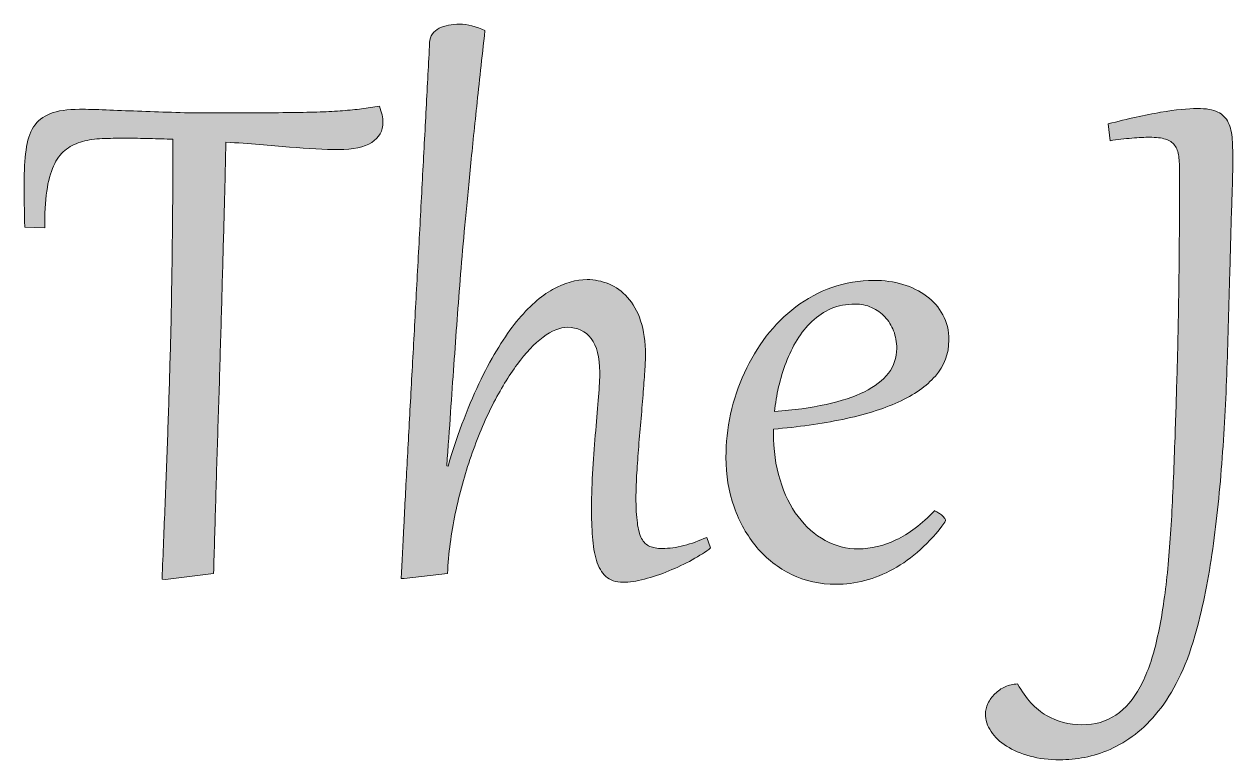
# Model space of a CAD drawing. Header units: millimetres. Extents: x 83.9 to 126, y -152.5 to -144.8.
# Drawn here: x 83.91 to 96.27, y -152.3 to -144.78 of the extents above; entities that cross this region are included whole.
import ezdxf

# ---------------------------------------------------------------- set-up
doc = ezdxf.new("R2010")
doc.units = ezdxf.units.MM
doc.header["$MEASUREMENT"] = 0
doc.layers.add('Layer 1', color=7, linetype='Continuous', lineweight=0)

msp = doc.modelspace()

# ---------------------------------------------------------------- hatches: boundary and pattern name
at = {"layer": 'Layer 1', "transparency": 33554687}
h = msp.add_hatch(color=250, dxfattribs=at)
h.dxf.hatch_style = 2
edge = h.paths.add_edge_path()
edge.add_spline(control_points=[(88.24, -149.294), (88.346, -148.945), (88.458, -148.649), (88.578, -148.407), (88.697, -148.164), (88.818, -147.968), (88.941, -147.817), (89.065, -147.666), (89.188, -147.557), (89.31, -147.489), (89.433, -147.422), (89.55, -147.388), (89.662, -147.388), (89.739, -147.388), (89.813, -147.403), (89.885, -147.432), (89.957, -147.462), (90.02, -147.508), (90.076, -147.57), (90.132, -147.632), (90.177, -147.712), (90.21, -147.809), (90.243, -147.907), (90.259, -148.024), (90.259, -148.161), (90.259, -148.202), (90.257, -148.258), (90.252, -148.329), (90.247, -148.4), (90.241, -148.48), (90.234, -148.567), (90.228, -148.655), (90.22, -148.747), (90.211, -148.843), (90.202, -148.939), (90.194, -149.035), (90.187, -149.128), (90.18, -149.222), (90.174, -149.311), (90.169, -149.395), (90.164, -149.479), (90.162, -149.551), (90.162, -149.612), (90.162, -149.719), (90.167, -149.807), (90.176, -149.874), (90.184, -149.942), (90.199, -149.995), (90.22, -150.035), (90.241, -150.074), (90.268, -150.101), (90.303, -150.115), (90.337, -150.13), (90.379, -150.137), (90.429, -150.137), (90.5, -150.137), (90.575, -150.127), (90.652, -150.107), (90.729, -150.087), (90.807, -150.059), (90.886, -150.023), (90.886, -150.023), (90.925, -150.131), (90.925, -150.131), (90.875, -150.171), (90.813, -150.211), (90.737, -150.253), (90.661, -150.294), (90.581, -150.332), (90.498, -150.366), (90.415, -150.401), (90.332, -150.429), (90.249, -150.45), (90.166, -150.472), (90.093, -150.482), (90.03, -150.482), (89.955, -150.482), (89.897, -150.462), (89.854, -150.422), (89.811, -150.382), (89.779, -150.328), (89.758, -150.259), (89.737, -150.19), (89.723, -150.109), (89.717, -150.017), (89.71, -149.925), (89.707, -149.826), (89.707, -149.719), (89.707, -149.591), (89.712, -149.459), (89.721, -149.323), (89.73, -149.186), (89.739, -149.055), (89.75, -148.93), (89.76, -148.804), (89.77, -148.69), (89.779, -148.586), (89.788, -148.482), (89.792, -148.398), (89.792, -148.335), (89.792, -148.182), (89.762, -148.067), (89.703, -147.99), (89.644, -147.914), (89.564, -147.876), (89.463, -147.876), (89.385, -147.876), (89.301, -147.909), (89.212, -147.977), (89.123, -148.044), (89.035, -148.137), (88.948, -148.255), (88.86, -148.373), (88.776, -148.512), (88.694, -148.672), (88.613, -148.833), (88.54, -149.007), (88.475, -149.193), (88.411, -149.38), (88.357, -149.575), (88.314, -149.779), (88.271, -149.983), (88.245, -150.187), (88.234, -150.391), (88.234, -150.391), (87.793, -150.445), (87.793, -150.445), (87.793, -150.445), (87.76, -150.443), (87.76, -150.443), (87.768, -150.28), (87.778, -150.101), (87.788, -149.904), (87.798, -149.708), (87.809, -149.5), (87.821, -149.279), (87.833, -149.059), (87.845, -148.829), (87.858, -148.59), (87.871, -148.351), (87.885, -148.107), (87.898, -147.859), (87.911, -147.611), (87.924, -147.361), (87.938, -147.109), (87.952, -146.857), (87.965, -146.607), (87.978, -146.362), (87.991, -146.116), (88.004, -145.875), (88.016, -145.639), (88.029, -145.403), (88.041, -145.178), (88.052, -144.963), (88.053, -144.93), (88.063, -144.901), (88.081, -144.877), (88.098, -144.853), (88.122, -144.834), (88.15, -144.819), (88.178, -144.805), (88.21, -144.794), (88.246, -144.787), (88.282, -144.781), (88.319, -144.777), (88.358, -144.777), (88.44, -144.777), (88.527, -144.799), (88.618, -144.843), (88.586, -145.124), (88.558, -145.382), (88.533, -145.617), (88.508, -145.852), (88.486, -146.07), (88.466, -146.271), (88.446, -146.471), (88.428, -146.658), (88.412, -146.832), (88.396, -147.005), (88.382, -147.172), (88.369, -147.331), (88.356, -147.49), (88.344, -147.646), (88.333, -147.797), (88.322, -147.949), (88.311, -148.103), (88.3, -148.259), (88.289, -148.415), (88.277, -148.578), (88.266, -148.747), (88.254, -148.916), (88.241, -149.097), (88.227, -149.292), (88.227, -149.292), (88.24, -149.294), (88.24, -149.294)], knot_values=[0, 0, 0, 0, 1, 1, 1, 2, 2, 2, 3, 3, 3, 4, 4, 4, 5, 5, 5, 6, 6, 6, 7, 7, 7, 8, 8, 8, 9, 9, 9, 10, 10, 10, 11, 11, 11, 12, 12, 12, 13, 13, 13, 14, 14, 14, 15, 15, 15, 16, 16, 16, 17, 17, 17, 18, 18, 18, 19, 19, 19, 20, 20, 20, 21, 21, 21, 22, 22, 22, 23, 23, 23, 24, 24, 24, 25, 25, 25, 26, 26, 26, 27, 27, 27, 28, 28, 28, 29, 29, 29, 30, 30, 30, 31, 31, 31, 32, 32, 32, 33, 33, 33, 34, 34, 34, 35, 35, 35, 36, 36, 36, 37, 37, 37, 38, 38, 38, 39, 39, 39, 40, 40, 40, 41, 41, 41, 42, 42, 42, 43, 43, 43, 44, 44, 44, 45, 45, 45, 46, 46, 46, 47, 47, 47, 48, 48, 48, 49, 49, 49, 50, 50, 50, 51, 51, 51, 52, 52, 52, 53, 53, 53, 54, 54, 54, 55, 55, 55, 56, 56, 56, 57, 57, 57, 58, 58, 58, 59, 59, 59, 60, 60, 60, 61, 61, 61, 62, 62, 62, 63, 63, 63, 64, 64, 64, 65, 65, 65, 65], degree=3, periodic=0)
h = msp.add_hatch(color=250, dxfattribs=at)
h.dxf.hatch_style = 2
edge = h.paths.add_edge_path()
edge.add_spline(control_points=[(84.116, -146.859), (84.116, -146.859), (83.911, -146.852), (83.911, -146.852), (83.907, -146.686), (83.905, -146.538), (83.905, -146.408), (83.905, -146.274), (83.911, -146.16), (83.924, -146.064), (83.936, -145.968), (83.962, -145.889), (84.001, -145.827), (84.04, -145.765), (84.098, -145.72), (84.173, -145.691), (84.248, -145.662), (84.347, -145.647), (84.471, -145.647), (84.55, -145.647), (84.64, -145.649), (84.742, -145.654), (84.844, -145.658), (84.952, -145.662), (85.065, -145.666), (85.178, -145.67), (85.294, -145.674), (85.413, -145.678), (85.532, -145.682), (85.648, -145.685), (85.759, -145.685), (85.947, -145.685), (86.112, -145.684), (86.255, -145.684), (86.399, -145.683), (86.526, -145.682), (86.638, -145.68), (86.749, -145.679), (86.847, -145.677), (86.931, -145.674), (87.015, -145.671), (87.092, -145.667), (87.162, -145.662), (87.231, -145.656), (87.296, -145.65), (87.356, -145.642), (87.416, -145.635), (87.477, -145.625), (87.539, -145.614), (87.562, -145.68), (87.574, -145.735), (87.574, -145.778), (87.574, -145.869), (87.536, -145.938), (87.459, -145.986), (87.383, -146.035), (87.27, -146.059), (87.119, -146.059), (86.977, -146.059), (86.81, -146.05), (86.618, -146.033), (86.426, -146.016), (86.209, -145.999), (85.968, -145.982), (85.964, -146.186), (85.959, -146.404), (85.953, -146.635), (85.946, -146.867), (85.94, -147.106), (85.933, -147.354), (85.926, -147.601), (85.919, -147.854), (85.911, -148.112), (85.904, -148.371), (85.896, -148.629), (85.887, -148.887), (85.879, -149.146), (85.871, -149.402), (85.864, -149.655), (85.856, -149.909), (85.849, -150.154), (85.842, -150.391), (85.842, -150.391), (85.352, -150.453), (85.352, -150.453), (85.352, -150.453), (85.315, -150.449), (85.315, -150.449), (85.326, -150.186), (85.336, -149.933), (85.346, -149.692), (85.355, -149.45), (85.364, -149.212), (85.373, -148.979), (85.381, -148.747), (85.389, -148.514), (85.395, -148.282), (85.402, -148.05), (85.408, -147.811), (85.412, -147.566), (85.416, -147.32), (85.42, -147.065), (85.422, -146.8), (85.425, -146.534), (85.426, -146.252), (85.426, -145.953), (85.348, -145.951), (85.268, -145.948), (85.187, -145.946), (85.105, -145.944), (85.023, -145.943), (84.939, -145.943), (84.855, -145.943), (84.776, -145.944), (84.703, -145.947), (84.63, -145.95), (84.563, -145.959), (84.502, -145.976), (84.442, -145.993), (84.387, -146.018), (84.339, -146.054), (84.291, -146.089), (84.25, -146.138), (84.217, -146.202), (84.184, -146.266), (84.159, -146.348), (84.142, -146.447), (84.125, -146.547), (84.116, -146.668), (84.116, -146.811), (84.116, -146.811), (84.116, -146.859), (84.116, -146.859)], knot_values=[0, 0, 0, 0, 1, 1, 1, 2, 2, 2, 3, 3, 3, 4, 4, 4, 5, 5, 5, 6, 6, 6, 7, 7, 7, 8, 8, 8, 9, 9, 9, 10, 10, 10, 11, 11, 11, 12, 12, 12, 13, 13, 13, 14, 14, 14, 15, 15, 15, 16, 16, 16, 17, 17, 17, 18, 18, 18, 19, 19, 19, 20, 20, 20, 21, 21, 21, 22, 22, 22, 23, 23, 23, 24, 24, 24, 25, 25, 25, 26, 26, 26, 27, 27, 27, 28, 28, 28, 29, 29, 29, 30, 30, 30, 31, 31, 31, 32, 32, 32, 33, 33, 33, 34, 34, 34, 35, 35, 35, 36, 36, 36, 37, 37, 37, 38, 38, 38, 39, 39, 39, 40, 40, 40, 41, 41, 41, 42, 42, 42, 43, 43, 43, 44, 44, 44, 44], degree=3, periodic=0)
h = msp.add_hatch(color=250, dxfattribs=at)
h.dxf.hatch_style = 2
edge = h.paths.add_edge_path()
edge.add_spline(control_points=[(96.266, -146.193), (96.266, -146.23), (96.265, -146.288), (96.263, -146.366), (96.261, -146.444), (96.258, -146.534), (96.255, -146.636), (96.251, -146.739), (96.248, -146.85), (96.244, -146.968), (96.241, -147.087), (96.238, -147.206), (96.235, -147.326), (96.227, -147.644), (96.217, -147.968), (96.206, -148.297), (96.195, -148.627), (96.178, -148.951), (96.153, -149.27), (96.129, -149.589), (96.096, -149.898), (96.052, -150.197), (96.009, -150.496), (95.951, -150.774), (95.877, -151.03), (95.831, -151.195), (95.776, -151.342), (95.712, -151.469), (95.649, -151.597), (95.579, -151.707), (95.504, -151.801), (95.429, -151.895), (95.35, -151.973), (95.267, -152.037), (95.183, -152.1), (95.098, -152.151), (95.011, -152.19), (94.925, -152.228), (94.838, -152.256), (94.751, -152.272), (94.664, -152.289), (94.579, -152.297), (94.497, -152.297), (94.386, -152.297), (94.285, -152.284), (94.192, -152.259), (94.099, -152.233), (94.019, -152.199), (93.951, -152.157), (93.883, -152.114), (93.831, -152.064), (93.793, -152.007), (93.755, -151.949), (93.736, -151.89), (93.736, -151.828), (93.736, -151.793), (93.745, -151.758), (93.762, -151.721), (93.779, -151.685), (93.803, -151.652), (93.833, -151.622), (93.863, -151.593), (93.898, -151.568), (93.938, -151.55), (93.977, -151.531), (94.019, -151.522), (94.065, -151.522), (94.149, -151.672), (94.247, -151.779), (94.359, -151.843), (94.472, -151.907), (94.592, -151.939), (94.722, -151.939), (94.857, -151.939), (94.973, -151.906), (95.071, -151.839), (95.169, -151.772), (95.252, -151.677), (95.318, -151.552), (95.385, -151.427), (95.44, -151.277), (95.482, -151.101), (95.524, -150.926), (95.557, -150.729), (95.583, -150.51), (95.608, -150.292), (95.628, -150.055), (95.641, -149.801), (95.654, -149.547), (95.665, -149.279), (95.675, -148.998), (95.683, -148.762), (95.69, -148.533), (95.697, -148.309), (95.703, -148.085), (95.708, -147.862), (95.711, -147.641), (95.715, -147.42), (95.717, -147.198), (95.719, -146.976), (95.721, -146.755), (95.722, -146.527), (95.722, -146.294), (95.722, -146.23), (95.719, -146.174), (95.713, -146.128), (95.707, -146.082), (95.693, -146.044), (95.671, -146.015), (95.649, -145.986), (95.617, -145.965), (95.577, -145.952), (95.536, -145.939), (95.482, -145.933), (95.414, -145.933), (95.391, -145.933), (95.364, -145.933), (95.333, -145.935), (95.302, -145.936), (95.268, -145.938), (95.233, -145.942), (95.197, -145.945), (95.16, -145.949), (95.122, -145.953), (95.084, -145.957), (95.047, -145.962), (95.011, -145.968), (95.011, -145.968), (94.991, -145.796), (94.991, -145.796), (95.193, -145.744), (95.372, -145.705), (95.527, -145.678), (95.682, -145.652), (95.807, -145.639), (95.902, -145.639), (95.993, -145.639), (96.063, -145.651), (96.112, -145.675), (96.161, -145.699), (96.197, -145.735), (96.22, -145.783), (96.242, -145.83), (96.256, -145.889), (96.26, -145.957), (96.264, -146.026), (96.266, -146.105), (96.266, -146.193)], knot_values=[0, 0, 0, 0, 1, 1, 1, 2, 2, 2, 3, 3, 3, 4, 4, 4, 5, 5, 5, 6, 6, 6, 7, 7, 7, 8, 8, 8, 9, 9, 9, 10, 10, 10, 11, 11, 11, 12, 12, 12, 13, 13, 13, 14, 14, 14, 15, 15, 15, 16, 16, 16, 17, 17, 17, 18, 18, 18, 19, 19, 19, 20, 20, 20, 21, 21, 21, 22, 22, 22, 23, 23, 23, 24, 24, 24, 25, 25, 25, 26, 26, 26, 27, 27, 27, 28, 28, 28, 29, 29, 29, 30, 30, 30, 31, 31, 31, 32, 32, 32, 33, 33, 33, 34, 34, 34, 35, 35, 35, 36, 36, 36, 37, 37, 37, 38, 38, 38, 39, 39, 39, 40, 40, 40, 41, 41, 41, 42, 42, 42, 43, 43, 43, 44, 44, 44, 45, 45, 45, 46, 46, 46, 47, 47, 47, 48, 48, 48, 49, 49, 49, 49], degree=3, periodic=0)
h = msp.add_hatch(color=250, dxfattribs=at)
h.dxf.hatch_style = 2
edge = h.paths.add_edge_path()
edge.add_spline(control_points=[(92.829, -148.091), (92.829, -148.027), (92.818, -147.968), (92.797, -147.913), (92.775, -147.858), (92.746, -147.81), (92.708, -147.769), (92.67, -147.729), (92.625, -147.696), (92.572, -147.673), (92.52, -147.65), (92.463, -147.638), (92.403, -147.638), (92.313, -147.638), (92.232, -147.654), (92.159, -147.685), (92.086, -147.717), (92.02, -147.76), (91.962, -147.815), (91.905, -147.869), (91.854, -147.932), (91.81, -148.005), (91.765, -148.077), (91.728, -148.154), (91.697, -148.235), (91.666, -148.317), (91.641, -148.4), (91.621, -148.485), (91.602, -148.571), (91.588, -148.654), (91.58, -148.736), (91.776, -148.722), (91.951, -148.698), (92.106, -148.664), (92.261, -148.63), (92.392, -148.587), (92.499, -148.534), (92.606, -148.481), (92.687, -148.418), (92.744, -148.344), (92.8, -148.27), (92.829, -148.186), (92.829, -148.091)], knot_values=[0, 0, 0, 0, 1, 1, 1, 2, 2, 2, 3, 3, 3, 4, 4, 4, 5, 5, 5, 6, 6, 6, 7, 7, 7, 8, 8, 8, 9, 9, 9, 10, 10, 10, 11, 11, 11, 12, 12, 12, 13, 13, 13, 14, 14, 14, 14], degree=3, periodic=0)
edge = h.paths.add_edge_path()
edge.add_spline(control_points=[(93.217, -149.75), (93.225, -149.755), (93.236, -149.76), (93.249, -149.768), (93.262, -149.776), (93.274, -149.784), (93.285, -149.793), (93.296, -149.802), (93.306, -149.811), (93.314, -149.822), (93.323, -149.832), (93.327, -149.842), (93.327, -149.852), (93.327, -149.857), (93.325, -149.863), (93.321, -149.868), (93.243, -149.976), (93.16, -150.069), (93.071, -150.148), (92.983, -150.228), (92.89, -150.294), (92.794, -150.347), (92.699, -150.4), (92.601, -150.439), (92.502, -150.465), (92.403, -150.49), (92.305, -150.503), (92.208, -150.503), (92.043, -150.503), (91.892, -150.469), (91.754, -150.402), (91.616, -150.334), (91.497, -150.242), (91.398, -150.125), (91.299, -150.007), (91.221, -149.87), (91.166, -149.712), (91.11, -149.554), (91.082, -149.385), (91.082, -149.205), (91.082, -149.057), (91.098, -148.91), (91.13, -148.762), (91.163, -148.615), (91.21, -148.474), (91.271, -148.341), (91.332, -148.207), (91.407, -148.083), (91.495, -147.968), (91.584, -147.853), (91.684, -147.753), (91.796, -147.668), (91.908, -147.583), (92.032, -147.517), (92.166, -147.468), (92.3, -147.42), (92.445, -147.396), (92.599, -147.396), (92.701, -147.396), (92.798, -147.41), (92.891, -147.437), (92.983, -147.465), (93.064, -147.505), (93.133, -147.556), (93.203, -147.608), (93.259, -147.672), (93.3, -147.747), (93.341, -147.823), (93.362, -147.909), (93.362, -148.006), (93.362, -148.146), (93.316, -148.269), (93.224, -148.374), (93.133, -148.479), (93.006, -148.567), (92.845, -148.64), (92.684, -148.713), (92.494, -148.772), (92.276, -148.817), (92.057, -148.862), (91.821, -148.895), (91.568, -148.917), (91.568, -148.917), (91.568, -148.953), (91.568, -148.953), (91.568, -149.129), (91.59, -149.29), (91.635, -149.436), (91.68, -149.582), (91.741, -149.707), (91.82, -149.811), (91.898, -149.915), (91.991, -149.996), (92.097, -150.054), (92.203, -150.112), (92.317, -150.141), (92.44, -150.141), (92.564, -150.141), (92.691, -150.11), (92.821, -150.049), (92.952, -149.988), (93.084, -149.888), (93.217, -149.75)], knot_values=[0, 0, 0, 0, 1, 1, 1, 2, 2, 2, 3, 3, 3, 4, 4, 4, 5, 5, 5, 6, 6, 6, 7, 7, 7, 8, 8, 8, 9, 9, 9, 10, 10, 10, 11, 11, 11, 12, 12, 12, 13, 13, 13, 14, 14, 14, 15, 15, 15, 16, 16, 16, 17, 17, 17, 18, 18, 18, 19, 19, 19, 20, 20, 20, 21, 21, 21, 22, 22, 22, 23, 23, 23, 24, 24, 24, 25, 25, 25, 26, 26, 26, 27, 27, 27, 28, 28, 28, 29, 29, 29, 30, 30, 30, 31, 31, 31, 32, 32, 32, 33, 33, 33, 34, 34, 34, 34], degree=3, periodic=0)

# ---------------------------------------------------------------- linework, layer by layer
at = {"layer": 'Layer 1'}
for points, knots in [([(88.24, -149.294), (88.346, -148.945), (88.458, -148.649), (88.578, -148.407), (88.697, -148.164), (88.818, -147.968), (88.941, -147.817), (89.065, -147.666), (89.188, -147.557), (89.31, -147.489), (89.433, -147.422), (89.55, -147.388), (89.662, -147.388), (89.739, -147.388), (89.813, -147.403), (89.885, -147.432), (89.957, -147.462), (90.02, -147.508), (90.076, -147.57), (90.132, -147.632), (90.177, -147.712), (90.21, -147.809), (90.243, -147.907), (90.259, -148.024), (90.259, -148.161), (90.259, -148.202), (90.257, -148.258), (90.252, -148.329), (90.247, -148.4), (90.241, -148.48), (90.234, -148.567), (90.228, -148.655), (90.22, -148.747), (90.211, -148.843), (90.202, -148.939), (90.194, -149.035), (90.187, -149.128), (90.18, -149.222), (90.174, -149.311), (90.169, -149.395), (90.164, -149.479), (90.162, -149.551), (90.162, -149.612), (90.162, -149.719), (90.167, -149.807), (90.176, -149.874), (90.184, -149.942), (90.199, -149.995), (90.22, -150.035), (90.241, -150.074), (90.268, -150.101), (90.303, -150.115), (90.337, -150.13), (90.379, -150.137), (90.429, -150.137), (90.5, -150.137), (90.575, -150.127), (90.652, -150.107), (90.729, -150.087), (90.807, -150.059), (90.886, -150.023), (90.886, -150.023), (90.925, -150.131), (90.925, -150.131), (90.875, -150.171), (90.813, -150.211), (90.737, -150.253), (90.661, -150.294), (90.581, -150.332), (90.498, -150.366), (90.415, -150.401), (90.332, -150.429), (90.249, -150.45), (90.166, -150.472), (90.093, -150.482), (90.03, -150.482), (89.955, -150.482), (89.897, -150.462), (89.854, -150.422), (89.811, -150.382), (89.779, -150.328), (89.758, -150.259), (89.737, -150.19), (89.723, -150.109), (89.717, -150.017), (89.71, -149.925), (89.707, -149.826), (89.707, -149.719), (89.707, -149.591), (89.712, -149.459), (89.721, -149.323), (89.73, -149.186), (89.739, -149.055), (89.75, -148.93), (89.76, -148.804), (89.77, -148.69), (89.779, -148.586), (89.788, -148.482), (89.792, -148.398), (89.792, -148.335), (89.792, -148.182), (89.762, -148.067), (89.703, -147.99), (89.644, -147.914), (89.564, -147.876), (89.463, -147.876), (89.385, -147.876), (89.301, -147.909), (89.212, -147.977), (89.123, -148.044), (89.035, -148.137), (88.948, -148.255), (88.86, -148.373), (88.776, -148.512), (88.694, -148.672), (88.613, -148.833), (88.54, -149.007), (88.475, -149.193), (88.411, -149.38), (88.357, -149.575), (88.314, -149.779), (88.271, -149.983), (88.245, -150.187), (88.234, -150.391), (88.234, -150.391), (87.793, -150.445), (87.793, -150.445), (87.793, -150.445), (87.76, -150.443), (87.76, -150.443), (87.768, -150.28), (87.778, -150.101), (87.788, -149.904), (87.798, -149.708), (87.809, -149.5), (87.821, -149.279), (87.833, -149.059), (87.845, -148.829), (87.858, -148.59), (87.871, -148.351), (87.885, -148.107), (87.898, -147.859), (87.911, -147.611), (87.924, -147.361), (87.938, -147.109), (87.952, -146.857), (87.965, -146.607), (87.978, -146.362), (87.991, -146.116), (88.004, -145.875), (88.016, -145.639), (88.029, -145.403), (88.041, -145.178), (88.052, -144.963), (88.053, -144.93), (88.063, -144.901), (88.081, -144.877), (88.098, -144.853), (88.122, -144.834), (88.15, -144.819), (88.178, -144.805), (88.21, -144.794), (88.246, -144.787), (88.282, -144.781), (88.319, -144.777), (88.358, -144.777), (88.44, -144.777), (88.527, -144.799), (88.618, -144.843), (88.586, -145.124), (88.558, -145.382), (88.533, -145.617), (88.508, -145.852), (88.486, -146.07), (88.466, -146.271), (88.446, -146.471), (88.428, -146.658), (88.412, -146.832), (88.396, -147.005), (88.382, -147.172), (88.369, -147.331), (88.356, -147.49), (88.344, -147.646), (88.333, -147.797), (88.322, -147.949), (88.311, -148.103), (88.3, -148.259), (88.289, -148.415), (88.277, -148.578), (88.266, -148.747), (88.254, -148.916), (88.241, -149.097), (88.227, -149.292), (88.227, -149.292), (88.24, -149.294), (88.24, -149.294)], [0, 0, 0, 0, 1, 1, 1, 2, 2, 2, 3, 3, 3, 4, 4, 4, 5, 5, 5, 6, 6, 6, 7, 7, 7, 8, 8, 8, 9, 9, 9, 10, 10, 10, 11, 11, 11, 12, 12, 12, 13, 13, 13, 14, 14, 14, 15, 15, 15, 16, 16, 16, 17, 17, 17, 18, 18, 18, 19, 19, 19, 20, 20, 20, 21, 21, 21, 22, 22, 22, 23, 23, 23, 24, 24, 24, 25, 25, 25, 26, 26, 26, 27, 27, 27, 28, 28, 28, 29, 29, 29, 30, 30, 30, 31, 31, 31, 32, 32, 32, 33, 33, 33, 34, 34, 34, 35, 35, 35, 36, 36, 36, 37, 37, 37, 38, 38, 38, 39, 39, 39, 40, 40, 40, 41, 41, 41, 42, 42, 42, 43, 43, 43, 44, 44, 44, 45, 45, 45, 46, 46, 46, 47, 47, 47, 48, 48, 48, 49, 49, 49, 50, 50, 50, 51, 51, 51, 52, 52, 52, 53, 53, 53, 54, 54, 54, 55, 55, 55, 56, 56, 56, 57, 57, 57, 58, 58, 58, 59, 59, 59, 60, 60, 60, 61, 61, 61, 62, 62, 62, 63, 63, 63, 64, 64, 64, 65, 65, 65, 65]), ([(84.116, -146.859), (84.116, -146.859), (83.911, -146.852), (83.911, -146.852), (83.907, -146.686), (83.905, -146.538), (83.905, -146.408), (83.905, -146.274), (83.911, -146.16), (83.924, -146.064), (83.936, -145.968), (83.962, -145.889), (84.001, -145.827), (84.04, -145.765), (84.098, -145.72), (84.173, -145.691), (84.248, -145.662), (84.347, -145.647), (84.471, -145.647), (84.55, -145.647), (84.64, -145.649), (84.742, -145.654), (84.844, -145.658), (84.952, -145.662), (85.065, -145.666), (85.178, -145.67), (85.294, -145.674), (85.413, -145.678), (85.532, -145.682), (85.648, -145.685), (85.759, -145.685), (85.947, -145.685), (86.112, -145.684), (86.255, -145.684), (86.399, -145.683), (86.526, -145.682), (86.638, -145.68), (86.749, -145.679), (86.847, -145.677), (86.931, -145.674), (87.015, -145.671), (87.092, -145.667), (87.162, -145.662), (87.231, -145.656), (87.296, -145.65), (87.356, -145.642), (87.416, -145.635), (87.477, -145.625), (87.539, -145.614), (87.562, -145.68), (87.574, -145.735), (87.574, -145.778), (87.574, -145.869), (87.536, -145.938), (87.459, -145.986), (87.383, -146.035), (87.27, -146.059), (87.119, -146.059), (86.977, -146.059), (86.81, -146.05), (86.618, -146.033), (86.426, -146.016), (86.209, -145.999), (85.968, -145.982), (85.964, -146.186), (85.959, -146.404), (85.953, -146.635), (85.946, -146.867), (85.94, -147.106), (85.933, -147.354), (85.926, -147.601), (85.919, -147.854), (85.911, -148.112), (85.904, -148.371), (85.896, -148.629), (85.887, -148.887), (85.879, -149.146), (85.871, -149.402), (85.864, -149.655), (85.856, -149.909), (85.849, -150.154), (85.842, -150.391), (85.842, -150.391), (85.352, -150.453), (85.352, -150.453), (85.352, -150.453), (85.315, -150.449), (85.315, -150.449), (85.326, -150.186), (85.336, -149.933), (85.346, -149.692), (85.355, -149.45), (85.364, -149.212), (85.373, -148.979), (85.381, -148.747), (85.389, -148.514), (85.395, -148.282), (85.402, -148.05), (85.408, -147.811), (85.412, -147.566), (85.416, -147.32), (85.42, -147.065), (85.422, -146.8), (85.425, -146.534), (85.426, -146.252), (85.426, -145.953), (85.348, -145.951), (85.268, -145.948), (85.187, -145.946), (85.105, -145.944), (85.023, -145.943), (84.939, -145.943), (84.855, -145.943), (84.776, -145.944), (84.703, -145.947), (84.63, -145.95), (84.563, -145.959), (84.502, -145.976), (84.442, -145.993), (84.387, -146.018), (84.339, -146.054), (84.291, -146.089), (84.25, -146.138), (84.217, -146.202), (84.184, -146.266), (84.159, -146.348), (84.142, -146.447), (84.125, -146.547), (84.116, -146.668), (84.116, -146.811), (84.116, -146.811), (84.116, -146.859), (84.116, -146.859)], [0, 0, 0, 0, 1, 1, 1, 2, 2, 2, 3, 3, 3, 4, 4, 4, 5, 5, 5, 6, 6, 6, 7, 7, 7, 8, 8, 8, 9, 9, 9, 10, 10, 10, 11, 11, 11, 12, 12, 12, 13, 13, 13, 14, 14, 14, 15, 15, 15, 16, 16, 16, 17, 17, 17, 18, 18, 18, 19, 19, 19, 20, 20, 20, 21, 21, 21, 22, 22, 22, 23, 23, 23, 24, 24, 24, 25, 25, 25, 26, 26, 26, 27, 27, 27, 28, 28, 28, 29, 29, 29, 30, 30, 30, 31, 31, 31, 32, 32, 32, 33, 33, 33, 34, 34, 34, 35, 35, 35, 36, 36, 36, 37, 37, 37, 38, 38, 38, 39, 39, 39, 40, 40, 40, 41, 41, 41, 42, 42, 42, 43, 43, 43, 44, 44, 44, 44]), ([(96.266, -146.193), (96.266, -146.23), (96.265, -146.288), (96.263, -146.366), (96.261, -146.444), (96.258, -146.534), (96.255, -146.636), (96.251, -146.739), (96.248, -146.85), (96.244, -146.968), (96.241, -147.087), (96.238, -147.206), (96.235, -147.326), (96.227, -147.644), (96.217, -147.968), (96.206, -148.297), (96.195, -148.627), (96.178, -148.951), (96.153, -149.27), (96.129, -149.589), (96.096, -149.898), (96.052, -150.197), (96.009, -150.496), (95.951, -150.774), (95.877, -151.03), (95.831, -151.195), (95.776, -151.342), (95.712, -151.469), (95.649, -151.597), (95.579, -151.707), (95.504, -151.801), (95.429, -151.895), (95.35, -151.973), (95.267, -152.037), (95.183, -152.1), (95.098, -152.151), (95.011, -152.19), (94.925, -152.228), (94.838, -152.256), (94.751, -152.272), (94.664, -152.289), (94.579, -152.297), (94.497, -152.297), (94.386, -152.297), (94.285, -152.284), (94.192, -152.259), (94.099, -152.233), (94.019, -152.199), (93.951, -152.157), (93.883, -152.114), (93.831, -152.064), (93.793, -152.007), (93.755, -151.949), (93.736, -151.89), (93.736, -151.828), (93.736, -151.793), (93.745, -151.758), (93.762, -151.721), (93.779, -151.685), (93.803, -151.652), (93.833, -151.622), (93.863, -151.593), (93.898, -151.568), (93.938, -151.55), (93.977, -151.531), (94.019, -151.522), (94.065, -151.522), (94.149, -151.672), (94.247, -151.779), (94.359, -151.843), (94.472, -151.907), (94.592, -151.939), (94.722, -151.939), (94.857, -151.939), (94.973, -151.906), (95.071, -151.839), (95.169, -151.772), (95.252, -151.677), (95.318, -151.552), (95.385, -151.427), (95.44, -151.277), (95.482, -151.101), (95.524, -150.926), (95.557, -150.729), (95.583, -150.51), (95.608, -150.292), (95.628, -150.055), (95.641, -149.801), (95.654, -149.547), (95.665, -149.279), (95.675, -148.998), (95.683, -148.762), (95.69, -148.533), (95.697, -148.309), (95.703, -148.085), (95.708, -147.862), (95.711, -147.641), (95.715, -147.42), (95.717, -147.198), (95.719, -146.976), (95.721, -146.755), (95.722, -146.527), (95.722, -146.294), (95.722, -146.23), (95.719, -146.174), (95.713, -146.128), (95.707, -146.082), (95.693, -146.044), (95.671, -146.015), (95.649, -145.986), (95.617, -145.965), (95.577, -145.952), (95.536, -145.939), (95.482, -145.933), (95.414, -145.933), (95.391, -145.933), (95.364, -145.933), (95.333, -145.935), (95.302, -145.936), (95.268, -145.938), (95.233, -145.942), (95.197, -145.945), (95.16, -145.949), (95.122, -145.953), (95.084, -145.957), (95.047, -145.962), (95.011, -145.968), (95.011, -145.968), (94.991, -145.796), (94.991, -145.796), (95.193, -145.744), (95.372, -145.705), (95.527, -145.678), (95.682, -145.652), (95.807, -145.639), (95.902, -145.639), (95.993, -145.639), (96.063, -145.651), (96.112, -145.675), (96.161, -145.699), (96.197, -145.735), (96.22, -145.783), (96.242, -145.83), (96.256, -145.889), (96.26, -145.957), (96.264, -146.026), (96.266, -146.105), (96.266, -146.193)], [0, 0, 0, 0, 1, 1, 1, 2, 2, 2, 3, 3, 3, 4, 4, 4, 5, 5, 5, 6, 6, 6, 7, 7, 7, 8, 8, 8, 9, 9, 9, 10, 10, 10, 11, 11, 11, 12, 12, 12, 13, 13, 13, 14, 14, 14, 15, 15, 15, 16, 16, 16, 17, 17, 17, 18, 18, 18, 19, 19, 19, 20, 20, 20, 21, 21, 21, 22, 22, 22, 23, 23, 23, 24, 24, 24, 25, 25, 25, 26, 26, 26, 27, 27, 27, 28, 28, 28, 29, 29, 29, 30, 30, 30, 31, 31, 31, 32, 32, 32, 33, 33, 33, 34, 34, 34, 35, 35, 35, 36, 36, 36, 37, 37, 37, 38, 38, 38, 39, 39, 39, 40, 40, 40, 41, 41, 41, 42, 42, 42, 43, 43, 43, 44, 44, 44, 45, 45, 45, 46, 46, 46, 47, 47, 47, 48, 48, 48, 49, 49, 49, 49]), ([(93.217, -149.75), (93.225, -149.755), (93.236, -149.76), (93.249, -149.768), (93.262, -149.776), (93.274, -149.784), (93.285, -149.793), (93.296, -149.802), (93.306, -149.811), (93.314, -149.822), (93.323, -149.832), (93.327, -149.842), (93.327, -149.852), (93.327, -149.857), (93.325, -149.863), (93.321, -149.868), (93.243, -149.976), (93.16, -150.069), (93.071, -150.148), (92.983, -150.228), (92.89, -150.294), (92.794, -150.347), (92.699, -150.4), (92.601, -150.439), (92.502, -150.465), (92.403, -150.49), (92.305, -150.503), (92.208, -150.503), (92.043, -150.503), (91.892, -150.469), (91.754, -150.402), (91.616, -150.334), (91.497, -150.242), (91.398, -150.125), (91.299, -150.007), (91.221, -149.87), (91.166, -149.712), (91.11, -149.554), (91.082, -149.385), (91.082, -149.205), (91.082, -149.057), (91.098, -148.91), (91.13, -148.762), (91.163, -148.615), (91.21, -148.474), (91.271, -148.341), (91.332, -148.207), (91.407, -148.083), (91.495, -147.968), (91.584, -147.853), (91.684, -147.753), (91.796, -147.668), (91.908, -147.583), (92.032, -147.517), (92.166, -147.468), (92.3, -147.42), (92.445, -147.396), (92.599, -147.396), (92.701, -147.396), (92.798, -147.41), (92.891, -147.437), (92.983, -147.465), (93.064, -147.505), (93.133, -147.556), (93.203, -147.608), (93.259, -147.672), (93.3, -147.747), (93.341, -147.823), (93.362, -147.909), (93.362, -148.006), (93.362, -148.146), (93.316, -148.269), (93.224, -148.374), (93.133, -148.479), (93.006, -148.567), (92.845, -148.64), (92.684, -148.713), (92.494, -148.772), (92.276, -148.817), (92.057, -148.862), (91.821, -148.895), (91.568, -148.917), (91.568, -148.917), (91.568, -148.953), (91.568, -148.953), (91.568, -149.129), (91.59, -149.29), (91.635, -149.436), (91.68, -149.582), (91.741, -149.707), (91.82, -149.811), (91.898, -149.915), (91.991, -149.996), (92.097, -150.054), (92.203, -150.112), (92.317, -150.141), (92.44, -150.141), (92.564, -150.141), (92.691, -150.11), (92.821, -150.049), (92.952, -149.988), (93.084, -149.888), (93.217, -149.75)], [0, 0, 0, 0, 1, 1, 1, 2, 2, 2, 3, 3, 3, 4, 4, 4, 5, 5, 5, 6, 6, 6, 7, 7, 7, 8, 8, 8, 9, 9, 9, 10, 10, 10, 11, 11, 11, 12, 12, 12, 13, 13, 13, 14, 14, 14, 15, 15, 15, 16, 16, 16, 17, 17, 17, 18, 18, 18, 19, 19, 19, 20, 20, 20, 21, 21, 21, 22, 22, 22, 23, 23, 23, 24, 24, 24, 25, 25, 25, 26, 26, 26, 27, 27, 27, 28, 28, 28, 29, 29, 29, 30, 30, 30, 31, 31, 31, 32, 32, 32, 33, 33, 33, 34, 34, 34, 34]), ([(92.829, -148.091), (92.829, -148.027), (92.818, -147.968), (92.797, -147.913), (92.775, -147.858), (92.746, -147.81), (92.708, -147.769), (92.67, -147.729), (92.625, -147.696), (92.572, -147.673), (92.52, -147.65), (92.463, -147.638), (92.403, -147.638), (92.313, -147.638), (92.232, -147.654), (92.159, -147.685), (92.086, -147.717), (92.02, -147.76), (91.962, -147.815), (91.905, -147.869), (91.854, -147.932), (91.81, -148.005), (91.765, -148.077), (91.728, -148.154), (91.697, -148.235), (91.666, -148.317), (91.641, -148.4), (91.621, -148.485), (91.602, -148.571), (91.588, -148.654), (91.58, -148.736), (91.776, -148.722), (91.951, -148.698), (92.106, -148.664), (92.261, -148.63), (92.392, -148.587), (92.499, -148.534), (92.606, -148.481), (92.687, -148.418), (92.744, -148.344), (92.8, -148.27), (92.829, -148.186), (92.829, -148.091)], [0, 0, 0, 0, 1, 1, 1, 2, 2, 2, 3, 3, 3, 4, 4, 4, 5, 5, 5, 6, 6, 6, 7, 7, 7, 8, 8, 8, 9, 9, 9, 10, 10, 10, 11, 11, 11, 12, 12, 12, 13, 13, 13, 14, 14, 14, 14])]:
    msp.add_open_spline(points, degree=3, knots=knots, dxfattribs=at)

doc.saveas('drawing.dxf')
